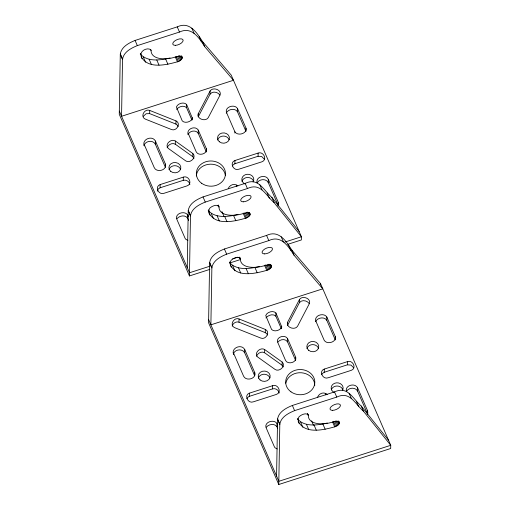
<?xml version="1.0" encoding="UTF-8"?>
<svg xmlns="http://www.w3.org/2000/svg" width="510" height="510" viewBox="0 0 510 510"><rect width="100%" height="100%" fill="white"/><g stroke="black" fill="none" stroke-linecap="round" stroke-linejoin="round"><path stroke-width="0.76" d="M287.748 244.335L301.359 239.955L301.41 236.761L231.221 75.11L202.444 41.463C196.732 32.436 189.401 21.006 177.244 26.883L135.086 40.437C128.902 42.923 121.233 46.914 120.29 54.245L119.263 114.297L189.446 275.948L209.865 269.382M144.241 145.892C141.544 139.23 152.267 134.991 155.416 141.028L165.412 164.054C167.369 170.238 156.768 173.088 154.256 167.637L144.26 144.611M178.175 126.499L177.69 125.479L175.95 124.089L149.666 113.622L149.71 110.421C144.732 108.254 139.778 116.586 145.184 119.053L171.475 129.521C176.454 131.695 181.407 123.356 176.001 120.895L149.71 110.421M165.412 164.054L165.361 167.248L155.365 144.222L155.416 141.028M157.265 191.18L158.17 189.07L160.108 187.782L160.159 184.582L183.319 177.129C188.592 175.064 192.952 183.88 187.113 185.857L163.946 193.309C158.674 195.368 154.313 186.558 160.159 184.582M193.972 158.38L192.793 156.704L175.3 144.215L175.344 141.015C171.194 138.153 164.182 144.566 168.294 148.423L185.787 160.911C189.943 163.78 196.956 157.361 192.837 153.51L175.344 141.015M175.95 124.089L176.001 120.895M160.108 187.782L183.275 180.33L183.319 177.129M191.977 120.181L186.526 107.623L186.577 104.422C183.836 101.598 177.748 103.415 176.396 106.96L182.261 120.921C185.002 123.751 191.097 121.935 192.442 118.384L186.577 104.422M188.171 134.621C186.042 128.877 195.324 125.218 198.262 130.101L206.365 148.773C207.647 153.963 198.658 156.385 196.299 152.012L188.19 133.339M188.598 220.428L187.648 218.242L187.699 215.041C185.041 210.458 175.363 213.072 176.543 218.631L185.092 238.317L185.704 239.222L187.871 240.42M189.446 275.948L190.479 215.896C191.416 208.565 199.085 204.58 205.275 202.087L247.426 188.534C260.808 182.236 265.531 195.304 274.125 202.636L301.41 236.761L284.771 242.11M192.302 119.601L192.334 117.682M192.793 156.704L192.837 153.51M198.25 113.717C196.49 118.957 205.555 122.011 208.239 117.676L220.11 94.936C221.863 89.696 212.797 86.636 210.114 90.978L198.25 113.717L198.199 116.917L210.069 94.171C212.345 90.825 217.936 91.876 219.906 95.058M206.32 151.974L198.212 133.301L198.262 130.101M206.327 151.336L206.365 148.773M210.069 94.171L210.114 90.978M208.641 319.649L208.59 322.849L278.779 484.5L390.685 448.507L390.736 445.306L320.554 283.656L291.777 250.015C286.065 240.988 278.728 229.551 266.571 235.429L224.419 248.988C218.229 251.475 210.56 255.465 209.616 262.797L208.641 319.649L278.83 481.3L278.779 484.5M234.855 133.046L234.874 131.771L226.332 112.085C225.152 106.52 234.823 103.912 237.481 108.496L246.03 128.182C247.21 133.741 237.539 136.355 234.874 131.771M232.369 165.992L232.974 165.01L234.912 163.723L234.957 160.523L258.124 153.07C263.396 151.005 267.756 159.821 261.917 161.797L238.75 169.25C233.478 171.315 229.117 162.499 234.957 160.523M233.567 354.444C230.871 347.782 241.593 343.542 244.743 349.573L254.745 372.6C256.696 378.783 246.1 381.633 243.589 376.189L233.586 353.162M246.03 128.182L245.979 131.382L237.437 111.696L237.481 108.496M236.576 186.367L236.595 185.085C233.497 183.205 229.29 185.487 228.193 188.7M267.501 335.044L267.017 334.024L265.283 332.641L238.992 322.173L239.043 318.973C234.065 316.799 229.105 325.138 234.511 327.599L260.801 338.073C265.78 340.246 270.74 331.908 265.334 329.441L239.043 318.973M254.745 372.6L254.694 375.8L244.692 352.773L244.743 349.573M246.891 398.603L248.364 396.844L249.435 396.327L249.486 393.133L272.652 385.681C277.924 383.616 282.279 392.432 276.439 394.408L253.272 401.854C248 403.92 243.646 395.103 249.486 393.133M234.912 163.723L258.073 156.27L258.124 153.07M283.299 366.932L282.119 365.256L264.626 352.767L264.677 349.567C260.521 346.704 253.508 353.118 257.626 356.974L275.119 369.463C279.27 372.325 286.282 365.912 282.17 362.055L264.677 349.567M265.283 332.641L265.334 329.441M268.305 179.341L278.307 202.368L278.256 205.562L268.254 182.535L268.305 179.341C265.793 173.891 255.198 176.74 257.148 182.924M249.435 396.327L272.601 388.875L272.652 385.681M281.31 328.733L275.853 316.174L275.904 312.974C273.169 310.144 267.074 311.961 265.729 315.512L271.594 329.473C274.329 332.303 280.423 330.48 281.769 326.935L275.904 312.974M277.612 428.247L276.981 426.793L277.032 423.593C274.367 419.01 264.696 421.617 265.876 427.182L274.418 446.868L275.03 447.767L277.198 448.972M281.628 328.153L281.66 326.234M282.119 365.256L282.17 362.055M287.576 322.269C285.823 327.509 294.888 330.563 297.572 326.228L309.436 303.482C311.196 298.242 302.13 295.188 299.447 299.523L287.576 322.269L287.525 325.463L299.395 302.723C301.671 299.37 307.262 300.428 309.232 303.609M295.647 360.525L287.538 341.853L287.589 338.653C285.23 334.279 276.241 336.702 277.523 341.891L285.625 360.564C287.984 364.937 296.973 362.514 295.698 357.325L287.589 338.653M295.653 359.881L295.698 357.325M299.395 302.723L299.447 299.523M320.529 284.937L320.554 283.656M321.695 374.544L322.301 373.556L324.239 372.268L324.29 369.074L347.457 361.622C352.729 359.556 357.083 368.373 351.243 370.349L328.077 377.795C322.804 379.861 318.45 371.05 324.29 369.074M335.357 336.734L335.312 339.928L326.763 320.242L326.814 317.048C324.15 312.458 314.479 315.072 315.658 320.631L324.207 340.317C326.865 344.907 336.543 342.293 335.357 336.734L326.814 317.048M325.903 394.912L325.922 393.637C322.824 391.756 318.623 394.032 317.526 397.252M324.239 372.268L347.406 364.816L347.457 361.622M357.637 387.887L367.633 410.913L367.582 414.114L357.586 391.087L357.637 387.887C355.126 382.443 344.524 385.292 346.481 391.476M187.253 267.578L188.228 210.726C189.172 203.394 196.841 199.404 203.031 196.917L245.183 183.358C258.564 177.066 263.287 190.128 271.881 197.459L299.16 231.585M276.579 476.13L277.561 419.277C278.498 411.946 286.167 407.955 292.358 405.463L334.509 391.909C347.89 385.617 352.614 398.68 361.207 406.011L388.492 440.136M141.136 56.718C148.353 69.647 166.885 64.751 178.443 61.519C180.508 60.703 183.472 58.42 181.662 55.979M208.794 212.555C215.469 226.242 234.74 221.308 246.381 217.999C248.058 217.196 250.321 215.896 250.161 213.754L249.218 212.81L247.331 212.619L239.286 214.576A29.21 13.636 -23.5 0 1 219.019 207.111L218.178 205.173M230.182 264.62C236.857 278.313 256.128 273.379 267.769 270.07C269.446 269.267 271.709 267.967 271.549 265.825L270.606 264.881L268.719 264.69L260.674 266.647A29.21 13.636 -23.5 0 1 240.408 259.182L239.566 257.244M298.12 421.101C304.795 434.794 324.067 429.86 335.707 426.545C337.384 425.748 339.647 424.441 339.488 422.299L338.551 421.362L336.664 421.171L328.612 423.121A29.21 13.636 -23.5 0 1 308.346 415.663L307.505 413.718M232.197 326.043C232.911 323.2 236.149 321.128 238.992 322.173M144.011 145.395C145.414 140.683 153.096 139.772 155.365 144.222M278.007 205.97L278.505 204.784L278.307 202.368M233.344 353.946C234.747 349.229 242.422 348.324 244.692 352.773M367.334 414.515L367.831 413.329L367.633 410.913M167.146 147.728C168.211 144.604 172.291 142.392 175.3 144.215M256.473 356.273C257.537 353.149 261.617 350.937 264.626 352.767M188.05 134.557C189.535 130.726 196.006 129.591 198.212 133.301M226.217 113.182C227.97 109.134 234.912 107.737 237.437 111.696M315.55 321.733C317.296 317.685 324.239 316.289 326.763 320.242M143.316 116.318L146.115 113.743L149.666 113.622M176.587 109.395C178.64 106.596 183.887 104.862 186.526 107.623M265.914 317.94C267.967 315.148 273.213 313.408 275.853 316.174M257.397 182.523C259.698 178.863 266.169 178.5 268.254 182.535M346.73 391.074C349.025 387.415 355.495 387.045 357.586 391.087M277.861 342.121C280.009 339.182 285.517 338.43 287.538 341.853M176.989 218.675C179.399 215.59 185.34 214.57 187.648 218.242M266.316 427.221C268.725 424.135 274.673 423.121 276.981 426.793M137.337 45.613C131.147 48.099 123.477 52.09 122.534 59.421L121.558 116.274L233.472 80.28L204.695 46.639C198.983 37.612 191.645 26.176 179.488 32.053L137.337 45.613L135.086 40.437M226.663 254.158C220.479 256.645 212.804 260.635 211.867 267.967L210.885 324.825L322.798 288.832L294.021 255.185C288.309 246.158 280.972 234.727 268.815 240.605L226.663 254.158L224.419 248.988M294.601 410.639C288.418 413.125 280.742 417.116 279.805 424.447L278.83 481.3L390.736 445.306L363.451 411.181C354.858 403.85 350.14 390.787 336.753 397.08L294.601 410.639L292.358 405.463M209.916 266.188L189.497 272.754L119.314 111.103M232.598 258.889L237.889 257.187M229.525 263.064L240.108 259.654M140.25 54.003C147.594 62.245 160.42 60.237 170.066 57.974M208.188 210.477C215.532 218.72 228.359 216.718 238.004 214.455M229.576 262.548C236.92 270.791 249.747 268.789 259.392 266.526M297.515 419.029C304.865 427.272 317.685 425.264 327.331 423.007M258.073 156.27L261.726 156.551L264.346 159.222M183.275 180.33C186.137 179.431 189.42 181.503 189.886 184.461M347.406 364.816L351.052 365.103L353.672 367.774M272.601 388.875C275.464 387.976 278.747 390.054 279.212 393.012M236.595 185.085L237.883 186.003M325.922 393.637L327.21 394.555M219.019 207.111L218.854 206.378C216.903 204.217 213.448 205.715 211.35 206.945C208.01 208.545 208.565 212.319 209.916 215.137M240.408 259.182L240.242 258.449C238.291 256.288 234.836 257.779 232.738 259.016C229.398 260.616 229.953 264.39 231.304 267.208M308.346 415.663L308.187 414.923C306.229 412.762 302.774 414.26 300.677 415.497C297.336 417.097 297.891 420.865 299.249 423.689M182.223 57.273L181.279 56.329L179.392 56.138L171.347 58.095A29.21 13.636 -23.5 0 1 151.081 50.63L150.52 49.336M271.881 197.459L274.125 202.636M361.207 406.011L363.451 411.181M202.444 41.463L204.695 46.639M199.2 36.573L201.444 41.75M267.138 193.054L269.382 198.224M291.777 250.015L294.021 255.185M288.526 245.125L290.77 250.295M356.464 401.606L358.715 406.776M191.849 28.209L194.1 33.386M259.794 184.69L262.038 189.86M281.182 236.761L283.426 241.931M349.12 393.242L351.364 398.412M177.244 26.883L179.488 32.053M245.183 183.358L247.426 188.534M266.571 235.429L268.815 240.605M334.509 391.909L336.753 397.08M181.407 56.017L182.248 57.955M249.345 212.491L250.187 214.436M180.846 56.132L181.968 58.714M248.784 212.606L249.906 215.194M270.733 264.562L271.575 266.507M338.672 421.043L339.513 422.981M179.711 55.628L181.401 59.504M247.656 212.103L249.339 215.985M270.173 264.677L271.294 267.265M338.111 421.158L339.233 423.746M178.615 55.743L180.585 60.269M246.559 212.224L248.523 216.75M269.044 264.174L270.727 268.056M337.263 421.298L338.666 424.53M267.948 264.295L269.911 268.821M335.886 420.769L337.849 425.295M177.608 56.431L179.571 60.958M245.546 212.906L247.516 217.432M266.934 264.977L268.904 269.503M334.879 421.458L336.842 425.984M176.192 56.349L178.443 61.519M244.137 212.823L246.381 217.999M175.21 56.686L177.461 61.857M243.149 213.161L245.399 218.337M265.525 264.894L267.769 270.07M333.464 421.375L335.707 426.545M264.543 265.232L266.787 270.408M332.482 421.713L334.726 426.883M165.654 59.084L167.898 64.26M233.593 215.564L235.837 220.734M254.981 267.635L257.231 272.805M322.919 424.116L325.17 429.286M156.768 59.976L159.012 65.146M224.706 216.45L226.956 221.627M221.907 211.573L224.088 216.603M246.094 268.521L248.344 273.698M314.039 425.002L316.283 430.179M218.293 205.084L218.854 206.378M311.546 420.839L313.42 425.149M239.681 257.155L240.242 258.449M307.626 413.635L308.187 414.923M149.162 59.287L151.406 64.464M217.101 215.768L219.345 220.938M238.489 267.839L240.733 273.009M306.427 424.32L308.677 429.49M143.348 57.075L145.599 62.252M211.293 213.556L213.537 218.726M203.031 196.917L205.275 202.087M232.681 265.627L234.925 270.797M300.619 422.101L302.863 427.278M140.403 53.378L141.978 58.663M208.341 209.859L208.902 211.153M229.73 261.93L230.29 263.224M297.668 418.404L298.229 419.698M120.354 53.894L122.534 59.421L120.29 54.245M188.292 210.375L190.479 215.896L188.228 210.726M209.68 262.446L211.867 267.967L209.616 262.797M277.618 418.92L279.805 424.447L277.561 419.277M187.699 215.041L188.337 216.501M277.032 423.593L277.663 425.053M151.081 50.63L150.915 49.897C147.773 47.105 140.639 50.426 140.964 54.672M334.267 392.509A5.98 5.17 0.9 0 1 331.902 385.477A5.98 5.17 0.9 0 1 340.017 383.463A5.98 5.17 0.9 0 1 342.382 390.494M306.956 348.534A5.98 5.17 0.9 0 1 312.63 344.62A5.98 5.17 0.9 0 1 318.501 348.362M285.81 383.22A14.58 12.616 0.9 0 1 301.435 372.765A14.58 12.616 0.9 0 1 314.772 385.471M258.353 378.159A5.98 5.17 0.9 0 1 264.027 374.238A5.98 5.17 0.9 0 1 269.898 377.986M331.283 389.933A5.98 5.17 0.9 0 1 336.963 386.013A5.98 5.17 0.9 0 1 342.835 389.761M239.98 258.634A29.21 13.636 -23.5 0 1 239.094 257.474M244.94 183.963A5.98 5.17 0.9 0 1 242.575 176.932A5.98 5.17 0.9 0 1 250.69 174.917A5.98 5.17 0.9 0 1 253.056 181.949M217.623 139.989A5.98 5.17 0.9 0 1 223.303 136.068A5.98 5.17 0.9 0 1 229.168 139.816M196.312 175.982A14.58 12.616 0.9 0 1 210.579 164.169A14.58 12.616 0.9 0 1 225.375 175.606M169.027 169.613A5.98 5.17 0.9 0 1 174.701 165.693A5.98 5.17 0.9 0 1 180.572 169.441M241.957 181.381A5.98 5.17 0.9 0 1 247.63 177.467A5.98 5.17 0.9 0 1 253.502 181.209M218.586 206.563A29.21 13.636 -23.5 0 1 217.706 205.402M308.677 350.313A5.98 5.17 0.9 0 0 318.616 347.845A5.98 5.17 0.9 0 0 311.138 341.617A5.98 5.17 0.9 0 0 308.677 350.313M264.626 253.897A5.578 2.607 -23.5 0 0 272.499 248.95A5.578 2.607 -23.5 0 0 264.703 249.052A5.578 2.607 -23.5 0 0 264.626 253.897M290.993 391.846A14.58 12.616 0.9 0 0 314.632 384.247A14.58 12.616 0.9 0 0 295.111 370.305A14.58 12.616 0.9 0 0 290.993 391.846M260.074 379.937A5.98 5.17 0.9 0 0 270.019 377.464A5.98 5.17 0.9 0 0 262.535 371.242A5.98 5.17 0.9 0 0 260.074 379.937M332.565 410.371A5.578 2.607 -23.5 0 0 340.438 405.431A5.578 2.607 -23.5 0 0 332.641 405.526A5.578 2.607 -23.5 0 0 332.565 410.371M219.351 141.761A5.98 5.17 0.9 0 0 229.29 139.294A5.98 5.17 0.9 0 0 221.812 133.072A5.98 5.17 0.9 0 0 219.351 141.761M175.3 45.345A5.578 2.607 -23.5 0 0 183.166 40.405A5.578 2.607 -23.5 0 0 175.37 40.5A5.578 2.607 -23.5 0 0 175.3 45.345M201.667 183.3A14.58 12.616 0.9 0 0 225.299 175.695A14.58 12.616 0.9 0 0 205.779 161.759A14.58 12.616 0.9 0 0 201.667 183.3M170.748 171.385A5.98 5.17 0.9 0 0 180.687 168.918A5.98 5.17 0.9 0 0 173.209 162.69A5.98 5.17 0.9 0 0 170.748 171.385M243.238 201.826A5.578 2.607 -23.5 0 0 251.111 196.885A5.578 2.607 -23.5 0 0 243.315 196.981A5.578 2.607 -23.5 0 0 243.238 201.826"/></g></svg>
